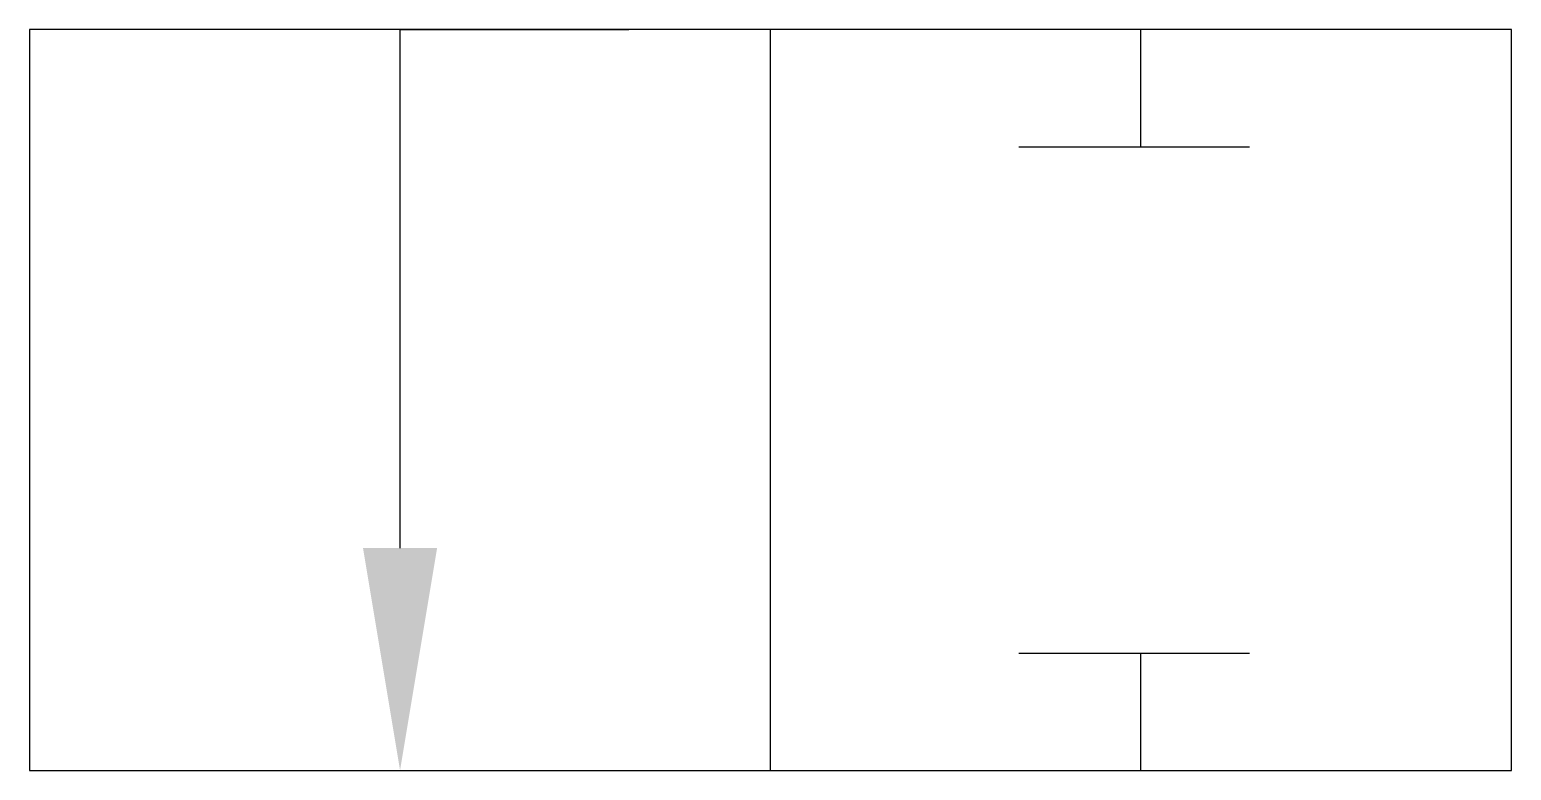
# Model space of a CAD drawing. Extents: x -13.5 to 4.5, y -9 to 0.
import ezdxf

# ---------------------------------------------------------------- set-up
doc = ezdxf.new("R2010")
doc.units = 0
doc.layers.add('2', color=1, linetype='CONTINUOUS')

msp = doc.modelspace()

# ---------------------------------------------------------------- linework, layer by layer
at = {"layer": '2', "color": 0}
for p, q in [((-9, -6.3), (-9, 0)), ((-9, 0), (-6.3, 0)), ((-6.3, 0), (-6.219, 0)), ((-4.5, -9), (-4.5, 0)), ((0, -1.426), (0, 0)), ((-1.483, -1.426), (1.318, -1.426)), ((-1.483, -7.574), (1.318, -7.574)), ((0, -9), (0, -7.574))]:
    msp.add_line(p, q, dxfattribs=at)
msp.add_lwpolyline([(-13.5, 0), (-13.5, -9), (4.5, -9), (4.5, 0)], close=True, dxfattribs=at)
msp.add_solid([(-8.55, -6.3), (-9.45, -6.3), (-9, -9)], dxfattribs=at)

doc.saveas('drawing.dxf')
